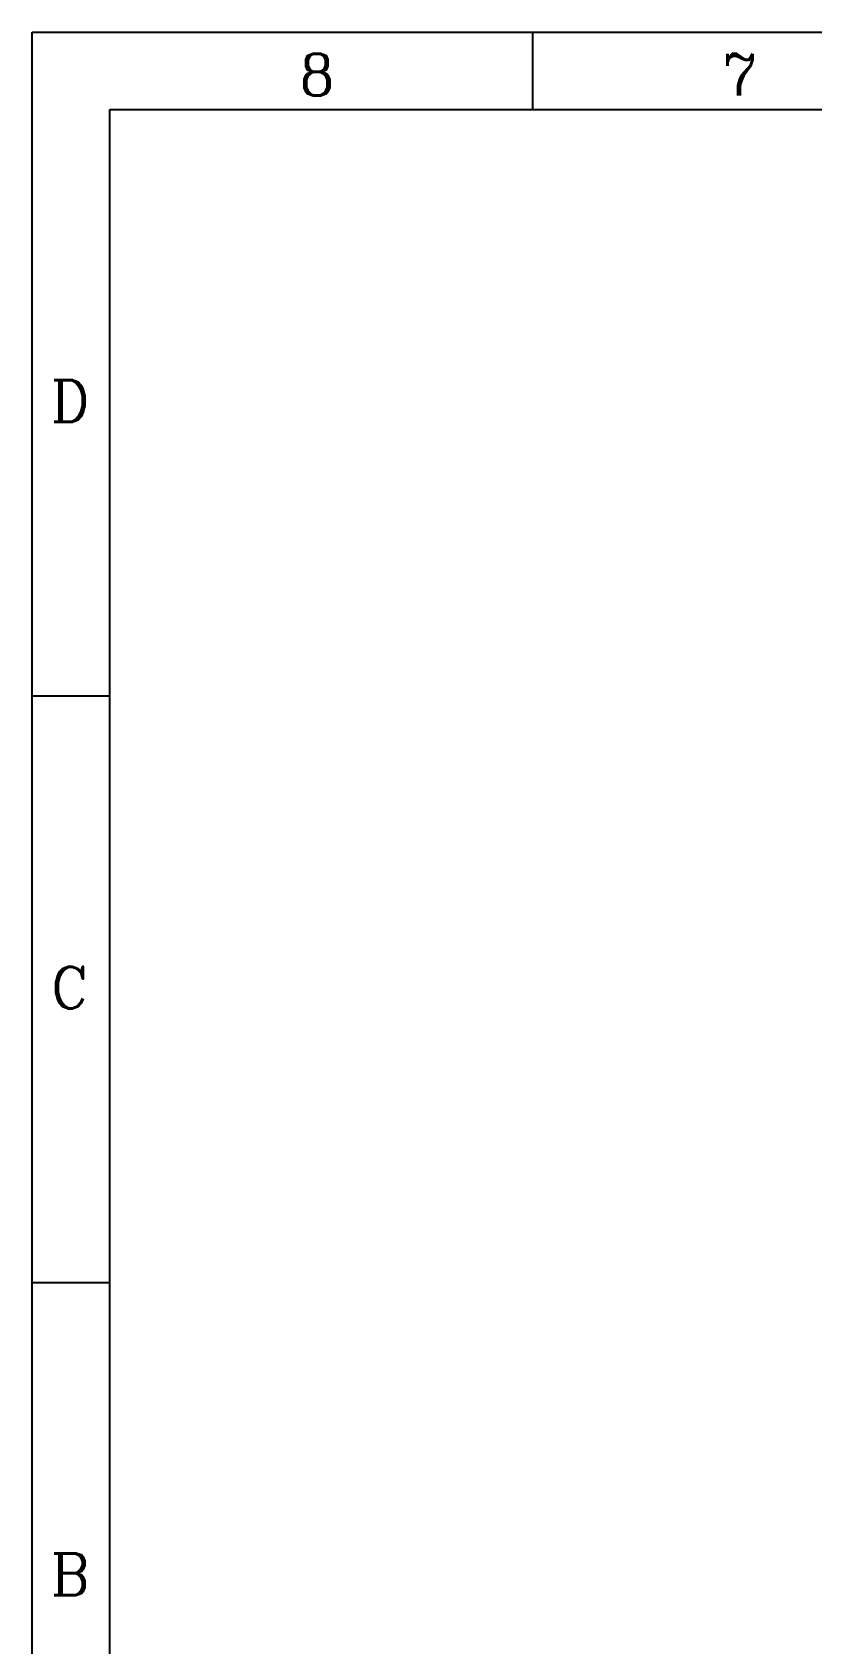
# Model space of a CAD drawing. Header units: millimetres. Extents: x 1265 to 1585, y 239 to 465.
# Drawn here: x 1264.9 to 1335.3, y 319.3 to 465 of the extents above; entities that cross this region are included whole.
import ezdxf

# ---------------------------------------------------------------- set-up
doc = ezdxf.new("R2010")
doc.units = ezdxf.units.MM
doc.layers.add('1-标准图框', color=40, linetype='Continuous')
doc.styles.add('ROMANC', font='romanc.shx', dxfattribs={"bigfont": 'gbcbig.shx'})

msp = doc.modelspace()

# ---------------------------------------------------------------- linework, layer by layer
at = {"layer": '1-标准图框', "color": 7}
for p, q in [((1310.131, 457.956), (1310.131, 464.954)), ((1271.909, 404.93), (1264.911, 404.93)), ((1271.909, 351.904), (1264.911, 351.904))]:
    msp.add_line(p, q, dxfattribs=at)
for points in [[(1264.911, 464.954), (1584.682, 464.954), (1584.682, 238.853), (1264.911, 238.853)], [(1271.909, 457.956), (1577.684, 457.956), (1577.684, 245.852), (1271.909, 245.852)]]:
    msp.add_lwpolyline(points, close=True, dxfattribs=at)

# ---------------------------------------------------------------- texts
at = {"layer": '1-标准图框', "color": 7, "style": 'ROMANC'}
for s, p in [('8', (1289.011, 459.234)), ('7', (1327.233, 459.234)), ('D', (1266.577, 429.746)), ('C', (1266.577, 376.72)), ('B', (1266.577, 323.694))]:
    msp.add_text(s, height=3.768, dxfattribs=at).set_placement(p)

doc.saveas('drawing.dxf')
